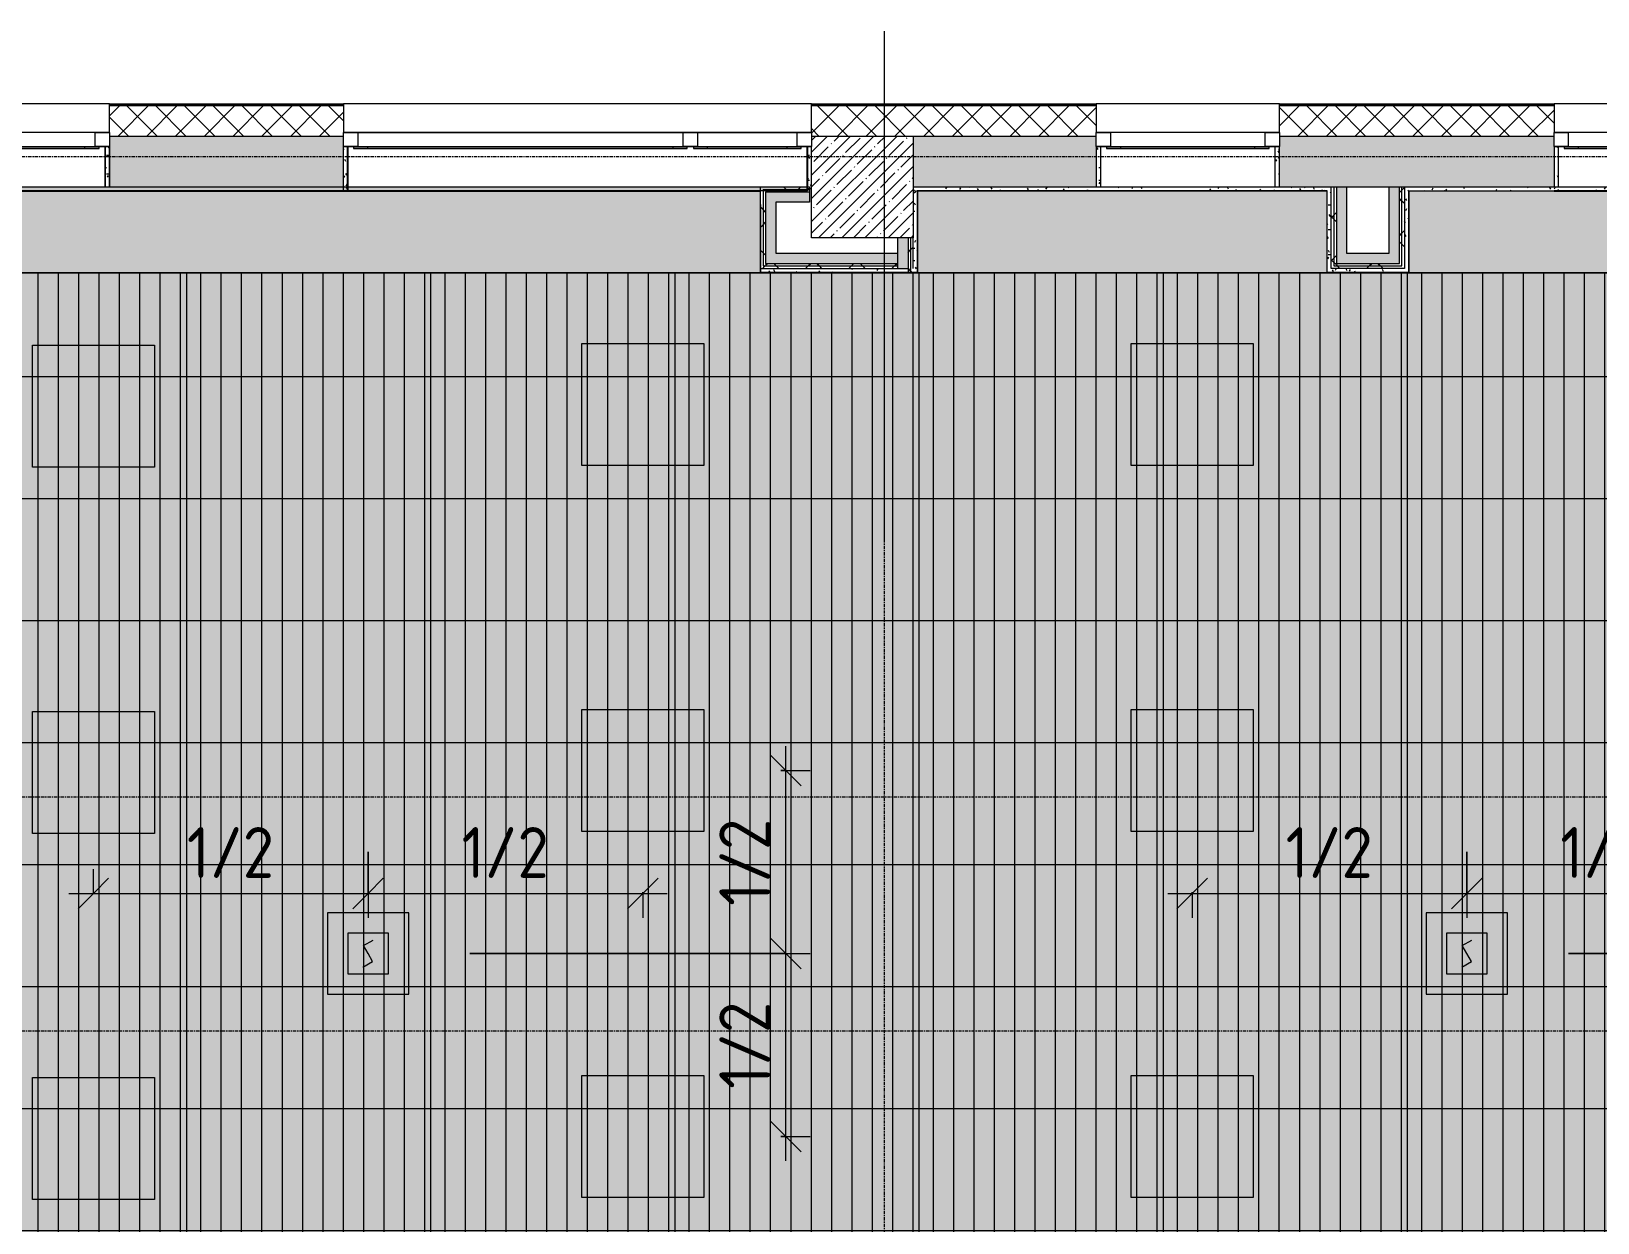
# Model space of a CAD drawing. Header units: millimetres. Extents: x 81548 to 272142, y -8553 to 29000.
# Drawn here: x 111766 to 119465, y 16056 to 21915 of the extents above; entities that cross this region are included whole.
import ezdxf

# ---------------------------------------------------------------- set-up
doc = ezdxf.new("R2010")
doc.units = ezdxf.units.MM
doc.linetypes.add('Осевая', pattern=[31.75, 6.35, -4.7625, 15.875, -4.7625])
for name, color, linetype, lineweight in [('A-ANNO-DIMS', 7, 'Continuous', 9), ('A-ANNO-DIMS-100', 7, 'Continuous', 9), ('A-CLNG-PATT', 7, 'Continuous', 9), ('A-GLAZ', 7, 'Continuous', 9), ('A-GLAZ-1', 7, 'Continuous', 13), ('A-WALL', 7, 'Continuous', 9), ('I-WALL', 7, 'Continuous', 9), ('Q-SPCQ', 7, 'Continuous', 9), ('S-COLS', 7, 'Continuous', 9), ('Оси', 7, 'Continuous', 9), ('Оси-2', 7, 'Осевая', 9)]:
    doc.layers.add(name, color=color, linetype=linetype, lineweight=lineweight)
for name, color, linetype, lineweight, true_color in [('A-ANNO-NOTE', 1, 'Continuous', 9, 0xff0000), ('A-CLNG-1', 7, 'Continuous', 9, 0xeaeaea), ('A-WALL-1', 7, 'Continuous', 9, 0x3c3c3c), ('A-WALL-2', 7, 'Continuous', 9, 0x535353), ('A-WALL-FNSH-1', 7, 'Continuous', 9, 0x3c3c3c), ('I-WALL-1', 7, 'Continuous', 9, 0x535353), ('Q-SPCQ-4', 1, 'Continuous', 9, 0xff0000), ('S-COLS-1', 9, 'Continuous', 9, 0x808080), ('S-COLS-2', 7, 'Continuous', 9, 0x3c3c3c)]:
    doc.layers.add(name, color=color, linetype=linetype, lineweight=lineweight, true_color=true_color)
doc.layers.add('A-CLNG-PATT-1', color=7, linetype='Continuous', lineweight=9, transparency=1)
doc.styles.add('ISOCPEUR', font='isocpeur.ttf', dxfattribs={"width": 0.9, "height": 250})
doc.dimstyles.new('ISO-2_5_0_9К_БОЛЬШОЙ', dxfattribs={"dimscale": 304.8, "dimtxt": 248.995294, "dimasz": 0.492126, "dimexe": 0.393701, "dimexo": 0.984252, "dimgap": 0, "dimtad": 1, "dimdec": 0, "dimrnd": 10, "dimzin": 0, "dimdsep": 46, "dimtxsty": 'ISOCPEUR', "dimblk1": 'OBLIQUE', "dimblk2": 'OBLIQUE', "dimsah": 1, "dimcen": 0.09, "dimdle": 0.393701, "dimazin": 0, "dimtfac": 1, "dimtdec": 4, "dimtix": 1, "dimtmove": 0, "dimatfit": 3, "dimfxl": 1, "dimtvp": 1, "dimtolj": 1, "dimtzin": 0, "dimarcsym": 2})
pattern_1 = [(0, (0, 0), (121.92, 30.48), [10.058, -81.382, 10.058, -81.382, -487.68]), (0, (0, 0), (121.92, 30.48), [-182.88, 10.058, -172.822, 10.058, -81.382, -213.36]), (0, (0, 0), (121.92, 30.48), [-457.2, 10.058, -50.902, 10.058, -142.342]), (120, (45.72, 15.24), (-87.356454, 90.345817), [10.058, -81.382, 10.058, -81.382, -487.68]), (120, (45.72, 15.24), (-87.356454, 90.345817), [-182.88, 10.058, -172.822, 10.058, -81.382, -213.36]), (120, (45.72, 15.24), (-87.356454, 90.345817), [-457.2, 10.058, -50.902, 10.058, -142.342]), (240, (60.96, 76.2), (-34.563546, -120.825817), [10.058, -81.382, 10.058, -81.382, -487.68]), (240, (60.96, 76.2), (-34.563546, -120.825817), [-182.88, 10.058, -172.822, 10.058, -81.382, -213.36]), (240, (60.96, 76.2), (-34.563546, -120.825817), [-457.2, 10.058, -50.902, 10.058, -142.342])]
pattern_2 = [(45, (0, 0), (-106.06602, 106.06602), []), (135, (0, 0), (-106.06602, -106.06602), [])]

# ---------------------------------------------------------------- blocks, each defined once
blk = doc.blocks.new('120_Окно_СКБ_1Ст - 120_Окно_СКБ_1Ст 900х2500_h_ с форточкой-22877787-Сводный план потолков 2 этажа в осях 23-33')
at = {"layer": 'A-GLAZ'}
for p, q in [((450, -57), (-450, -57)), ((-450, -127), (450, -127))]:
    blk.add_line(p, q, dxfattribs=at)
at = {"layer": 'A-GLAZ-1'}
for p, q in [((-450, -127), (-450, -57)), ((-450, -57), (-380, -57)), ((-380, -57), (-380, -127)), ((380, -127), (380, -57)), ((380, -57), (450, -57)), ((450, -57), (450, -127)), ((-380, -127), (-450, -127)), ((-400, -127), (-400, -137)), ((-400, -137), (400, -137)), ((400, -137), (-400, -137)), ((-330, -137), (-330, -127)), ((330, -137), (330, -127)), ((450, -127), (380, -127)), ((400, -137), (400, -127))]:
    blk.add_line(p, q, dxfattribs=at)
blk = doc.blocks.new('120_Окно_СКБ_2Ст_Фрамуга сверху - 120_Окно_СКБ_2Ст_2300х2500_h_ ДОО-23103760-Сводный план потолков 2 этажа в осях 23-33')
at = {"layer": 'A-GLAZ'}
for p, q in [((1150, -57), (-1150, -57)), ((-1080, -57), (1080, -57)), ((-1150, -127), (1150, -127)), ((-1080, -127), (1080, -127))]:
    blk.add_line(p, q, dxfattribs=at)
at = {"layer": 'A-GLAZ-1'}
for p, q in [((-1150, -127), (-1150, -57)), ((-1150, -57), (-1080, -57)), ((-1080, -57), (-1080, -127)), ((520, -127), (520, -57)), ((520, -57), (590, -57)), ((590, -57), (590, -127)), ((1080, -127), (1080, -57)), ((1080, -57), (1150, -57)), ((1150, -57), (1150, -127)), ((-1080, -127), (-1150, -127)), ((-1100, -127), (-1100, -137)), ((-1100, -137), (540, -137)), ((540, -137), (-1100, -137)), ((-1030, -137), (-1030, -127)), ((470, -137), (470, -127)), ((590, -127), (520, -127)), ((540, -137), (540, -127)), ((570, -127), (570, -137)), ((570, -137), (1100, -137)), ((1100, -137), (570, -137)), ((640, -137), (640, -127)), ((1030, -137), (1030, -127)), ((1150, -127), (1080, -127)), ((1100, -137), (1100, -127))]:
    blk.add_line(p, q, dxfattribs=at)
blk = doc.blocks.new('BSC_Колонна _Прямоугольная - 500х500-23282985-Сводный план потолков 2 этажа в осях 23-33')
at = {"layer": 'S-COLS-1'}
h = blk.add_hatch(dxfattribs=at)
h.set_pattern_fill('FP_13', color=256, style=0, pattern_type=2)
h.set_pattern_definition([(45, (-115850.45, -21150), (-57.024626, 57.024626), []), (45, (-115793.42, -21150), (-57.024626, 57.024626), [100.806, -20.161, 3.353, -16.808])])
h.paths.add_polyline_path([(-250, -250), (250, -250), (250, 250), (-250, 250), (-250, 170.1)])
at = {"layer": 'S-COLS-2'}
for p, q in [((-250, 250), (250, 250)), ((250, 250), (250, -250)), ((-250, -250), (-250, 198)), ((250, -250), (-250, -250))]:
    blk.add_line(p, q, dxfattribs=at)
blk = doc.blocks.new('Извещатель потолочный - Монтируемые на перекрытии-30399051-Сводный план потолков 2 этажа в осях 23-33')
at = {"layer": 'Q-SPCQ'}
for p, q in [((-300, 300), (-300, -100)), ((100, 300), (-300, 300)), ((100, -100), (100, 300)), ((0, 200), (-200, 200)), ((-200, 200), (-200, 0)), ((-122.5, 139), (-74.9, 166.5)), ((0, 0), (0, 200)), ((-100, 100), (-122.5, 139)), ((-77.5, 61), (-100, 100)), ((-200, 0), (0, 0)), ((-125.1, 33.5), (-77.5, 61)), ((-300, -100), (100, -100))]:
    blk.add_line(p, q, dxfattribs=at)
blk = doc.blocks.new('DIMBLOCK140-Сводный план потолков 2 этажа в осях 23-33')
at = {"layer": 'A-ANNO-DIMS-100'}
for p, q in [((113421.4, 17880), (113421.4, 17555.3)), ((113421.4, 17675.3), (113421.4, 17880)), ((112071.4, 17673.5), (112071.4, 17795.3)), ((111951.4, 17675.3), (113421.4, 17675.3)), ((112071.4, 17675.3), (112071.4, 17673.5))]:
    blk.add_line(p, q, dxfattribs=at)
at = {"layer": 'A-ANNO-DIMS-100', "lineweight": 20}
for p, q in [((112071.4, 17675.3), (112146.4, 17750.3)), ((113421.4, 17675.3), (113496.4, 17750.3)), ((112071.4, 17675.3), (111996.4, 17600.3)), ((113421.4, 17675.3), (113346.4, 17600.3))]:
    blk.add_line(p, q, dxfattribs=at)
at = {"layer": 'A-ANNO-DIMS-100', "color": 0, "insert": (112531, 18001.9), "char_height": 250, "width": 517.144, "attachment_point": 1, "line_spacing_factor": 1.149209, "style": 'ISOCPEUR'}
blk.add_mtext('1/2', dxfattribs=at)
blk = doc.blocks.new('_Oblique')
at = {"color": 0, "linetype": 'ByBlock', "lineweight": -2}
blk.add_line((-0.5, -0.5), (0.5, 0.5), dxfattribs=at)
blk = doc.blocks.new('DIMBLOCK141-Сводный план потолков 2 этажа в осях 23-33')
at = {"layer": 'A-ANNO-DIMS-100'}
for p, q in [((113421.4, 17880), (113421.4, 17555.3)), ((113421.4, 17675.3), (113421.4, 17880)), ((113421.4, 17675.3), (114891.4, 17675.3)), ((114771.4, 17682.5), (114771.4, 17555.3)), ((114771.4, 17675.3), (114771.4, 17682.5))]:
    blk.add_line(p, q, dxfattribs=at)
at = {"layer": 'A-ANNO-DIMS-100', "lineweight": 20}
for p, q in [((113421.4, 17675.3), (113496.4, 17750.3)), ((114771.4, 17675.3), (114846.4, 17750.3)), ((113421.4, 17675.3), (113346.4, 17600.3)), ((114771.4, 17675.3), (114696.4, 17600.3))]:
    blk.add_line(p, q, dxfattribs=at)
at = {"layer": 'A-ANNO-DIMS-100', "color": 0, "insert": (113881, 18001.9), "char_height": 250, "width": 517.144, "attachment_point": 1, "line_spacing_factor": 1.149209, "style": 'ISOCPEUR'}
blk.add_mtext('1/2', dxfattribs=at)
blk = doc.blocks.new('DIMBLOCK142-Сводный план потолков 2 этажа в осях 23-33')
at = {"layer": 'A-ANNO-DIMS-100', "lineweight": 20}
for p, q in [((115474.5, 17380), (115399.5, 17455)), ((115474.5, 17380), (115549.5, 17305)), ((115474.5, 16480), (115399.5, 16555)), ((115474.5, 16480), (115549.5, 16405))]:
    blk.add_line(p, q, dxfattribs=at)
at = {"layer": 'A-ANNO-DIMS-100'}
for p, q in [((113921.4, 17380), (115594.5, 17380)), ((115474.5, 17380), (113921.4, 17380)), ((115474.5, 16360), (115474.5, 17380)), ((115449.7, 16480), (115594.5, 16480)), ((115474.5, 16480), (115449.7, 16480))]:
    blk.add_line(p, q, dxfattribs=at)
at = {"layer": 'A-ANNO-DIMS-100', "color": 0, "insert": (115147.9, 16714.5), "char_height": 250, "width": 517.144, "attachment_point": 1, "rotation": 90, "line_spacing_factor": 1.149209, "style": 'ISOCPEUR'}
blk.add_mtext('1/2', dxfattribs=at)
blk = doc.blocks.new('DIMBLOCK143-Сводный план потолков 2 этажа в осях 23-33')
at = {"layer": 'A-ANNO-DIMS-100'}
for p, q in [((115474.5, 17380), (115474.5, 18400)), ((115449.7, 18280), (115594.5, 18280)), ((115474.5, 18280), (115449.7, 18280)), ((113921.4, 17380), (115594.5, 17380)), ((115474.5, 17380), (113921.4, 17380))]:
    blk.add_line(p, q, dxfattribs=at)
at = {"layer": 'A-ANNO-DIMS-100', "lineweight": 20}
for p, q in [((115474.5, 18280), (115399.5, 18355)), ((115474.5, 18280), (115549.5, 18205)), ((115474.5, 17380), (115399.5, 17455)), ((115474.5, 17380), (115549.5, 17305))]:
    blk.add_line(p, q, dxfattribs=at)
at = {"layer": 'A-ANNO-DIMS-100', "color": 0, "insert": (115147.9, 17614.5), "char_height": 250, "width": 517.144, "attachment_point": 1, "rotation": 90, "line_spacing_factor": 1.149209, "style": 'ISOCPEUR'}
blk.add_mtext('1/2', dxfattribs=at)
blk = doc.blocks.new('DIMBLOCK144-Сводный план потолков 2 этажа в осях 23-33')
at = {"layer": 'A-ANNO-DIMS-100'}
for p, q in [((118821.4, 17880), (118821.4, 17555.3)), ((118821.4, 17675.3), (118821.4, 17880)), ((117351.4, 17675.3), (118821.4, 17675.3)), ((117471.4, 17682.5), (117471.4, 17555.3)), ((117471.4, 17675.3), (117471.4, 17682.5))]:
    blk.add_line(p, q, dxfattribs=at)
at = {"layer": 'A-ANNO-DIMS-100', "lineweight": 20}
for p, q in [((117471.4, 17675.3), (117546.4, 17750.3)), ((118821.4, 17675.3), (118896.4, 17750.3)), ((117471.4, 17675.3), (117396.4, 17600.3)), ((118821.4, 17675.3), (118746.4, 17600.3))]:
    blk.add_line(p, q, dxfattribs=at)
at = {"layer": 'A-ANNO-DIMS-100', "color": 0, "insert": (117931, 18001.9), "char_height": 250, "width": 517.144, "attachment_point": 1, "line_spacing_factor": 1.149209, "style": 'ISOCPEUR'}
blk.add_mtext('1/2', dxfattribs=at)
blk = doc.blocks.new('DIMBLOCK145-Сводный план потолков 2 этажа в осях 23-33')
at = {"layer": 'A-ANNO-DIMS-100'}
for p, q in [((118821.4, 17880), (118821.4, 17555.3)), ((118821.4, 17675.3), (118821.4, 17880)), ((118821.4, 17675.3), (120291.4, 17675.3)), ((120171.4, 17682.5), (120171.4, 17555.3)), ((120171.4, 17675.3), (120171.4, 17682.5))]:
    blk.add_line(p, q, dxfattribs=at)
at = {"layer": 'A-ANNO-DIMS-100', "lineweight": 20}
for p, q in [((118821.4, 17675.3), (118896.4, 17750.3)), ((120171.4, 17675.3), (120246.4, 17750.3)), ((118821.4, 17675.3), (118746.4, 17600.3)), ((120171.4, 17675.3), (120096.4, 17600.3))]:
    blk.add_line(p, q, dxfattribs=at)
at = {"layer": 'A-ANNO-DIMS-100', "color": 0, "insert": (119281, 18001.9), "char_height": 250, "width": 517.144, "attachment_point": 1, "line_spacing_factor": 1.149209, "style": 'ISOCPEUR'}
blk.add_mtext('1/2', dxfattribs=at)
blk = doc.blocks.new('DIMBLOCK146-Сводный план потолков 2 этажа в осях 23-33')
at = {"layer": 'A-ANNO-DIMS-100', "lineweight": 20}
for p, q in [((120841.6, 17380), (120766.6, 17455)), ((120841.6, 17380), (120916.6, 17305)), ((120841.6, 16480), (120766.6, 16555)), ((120841.6, 16480), (120916.6, 16405))]:
    blk.add_line(p, q, dxfattribs=at)
at = {"layer": 'A-ANNO-DIMS-100'}
for p, q in [((119321.4, 17380), (120961.6, 17380)), ((120841.6, 17380), (119321.4, 17380)), ((120841.6, 16360), (120841.6, 17380)), ((120849.7, 16480), (120721.6, 16480)), ((120841.6, 16480), (120849.7, 16480))]:
    blk.add_line(p, q, dxfattribs=at)
at = {"layer": 'A-ANNO-DIMS-100', "color": 0, "insert": (120515, 16714.5), "char_height": 250, "width": 517.144, "attachment_point": 1, "rotation": 90, "line_spacing_factor": 1.149209, "style": 'ISOCPEUR'}
blk.add_mtext('1/2', dxfattribs=at)
blk = doc.blocks.new('DIMBLOCK147-Сводный план потолков 2 этажа в осях 23-33')
at = {"layer": 'A-ANNO-DIMS-100'}
for p, q in [((120841.6, 17380), (120841.6, 18400)), ((120849.7, 18280), (120721.6, 18280)), ((120841.6, 18280), (120849.7, 18280)), ((119321.4, 17380), (120961.6, 17380)), ((120841.6, 17380), (119321.4, 17380))]:
    blk.add_line(p, q, dxfattribs=at)
at = {"layer": 'A-ANNO-DIMS-100', "lineweight": 20}
for p, q in [((120841.6, 18280), (120766.6, 18355)), ((120841.6, 18280), (120916.6, 18205)), ((120841.6, 17380), (120766.6, 17455)), ((120841.6, 17380), (120916.6, 17305))]:
    blk.add_line(p, q, dxfattribs=at)
at = {"layer": 'A-ANNO-DIMS-100', "color": 0, "insert": (120515, 17614.5), "char_height": 250, "width": 517.144, "attachment_point": 1, "rotation": 90, "line_spacing_factor": 1.149209, "style": 'ISOCPEUR'}
blk.add_mtext('1/2', dxfattribs=at)

msp = doc.modelspace()

# ---------------------------------------------------------------- hatches: boundary and pattern name
at = {"layer": 'A-CLNG-PATT'}
h = msp.add_hatch(dxfattribs=at)
h.set_pattern_fill('FP_27', color=256, style=0, pattern_type=2)
h.set_pattern_definition([(90, (0, 0), (-100, 6e-15), [])])
h.paths.add_polyline_path([(120172.3, 14101), (120660.6, 14101), (120660.6, 20724), (120150, 20724), (120150, 20728), (111071, 20728), (111071, 14101), (115085.7, 14101)])
h = msp.add_hatch(dxfattribs=at)
h.set_pattern_fill('FP_28', color=256, style=0, pattern_type=2)
h.set_pattern_definition([(0, (116130, 17217.75), (0, -600), []), (270, (116130, 17217.7), (-1200, -7e-14), [])])
h.paths.add_polyline_path([(120172.3, 14101), (120660.6, 14101), (120660.6, 20724), (120150, 20724), (120150, 20728), (111071, 20728), (111071, 14101), (115085.7, 14101)])
at = {"layer": 'A-CLNG-PATT-1'}
h = msp.add_hatch(color=256, dxfattribs=at)
h.paths.add_polyline_path([(111270.8, 13557), (115580, 13557), (115579, 14101), (111071, 14101), (111071, 13557)])
h.paths.add_polyline_path([(117301.4, 13620), (120909, 13621), (120909, 13921), (121189, 13921), (121189, 18579), (120660.6, 18579), (120660.6, 14101), (117301.4, 14101), (117301.4, 13687.6)])
h.paths.add_polyline_path([(120680.6, 19121), (121190, 19121), (121189, 20724), (120660.6, 20724), (120660.6, 19121)])
h.paths.add_polyline_path([(118536.5, 20728), (120129.2, 20728), (120129.2, 21129), (118536.5, 21129), (118536.5, 20871.1)])
h.paths.add_polyline_path([(115350.4, 20728), (115350.4, 21129), (111071, 21129), (111071, 20728), (115085.7, 20728)])
h.paths.add_polyline_path([(118134.5, 20728), (118134.5, 21129), (116121.4, 21129), (116121.4, 20728), (117629, 20728)])
for points in [[(120660.6, 14101), (120660.6, 20724), (120150, 20724), (120150, 20727), (111072, 20727), (111072, 14101), (120172.3, 14101)], [(120172.3, 14100), (120660.6, 14101), (120660.6, 20724), (120150, 20724), (120150, 20727), (111072, 20727), (111072, 14100), (117301.4, 14100)]]:
    msp.add_hatch(color=256, dxfattribs=at).paths.add_polyline_path(points)
at = {"layer": 'A-WALL'}
h = msp.add_hatch(dxfattribs=at)
h.set_pattern_fill('FP_1', color=256, style=0, pattern_type=2)
h.set_pattern_definition([(45, (0, 0), (-70.71068, 70.71068), []), (135, (0, 0), (-70.71068, -70.71068), [])])
h.paths.add_polyline_path([(125230, 21400), (125230, 21550), (120150.2, 21550), (120150.2, 21400), (125080, 21400)])
h.paths.add_polyline_path([(119250.2, 21400), (119250.2, 21550), (117900.4, 21550), (117900.4, 21400), (118900.7, 21400)])
h.paths.add_polyline_path([(117000.4, 21400), (117000.4, 21550), (115600.4, 21550), (115600.4, 21400), (116357.4, 21400)])
h.paths.add_polyline_path([(113300.4, 21400), (113300.4, 21550), (112150, 21550), (112150, 21400), (112542.5, 21400)])
h.paths.add_polyline_path([(111250, 21400), (111250, 21550), (109950.4, 21550), (109950.4, 21400), (111050, 21400)])
h.paths.add_polyline_path([(108727.5, 21400), (109050.4, 21400), (109050.4, 21550), (107750.4, 21550), (107750.4, 21400), (108091.7, 21400)])
h.paths.add_polyline_path([(106850.4, 21400), (106850.4, 21550), (105550.2, 21550), (105550.2, 21400), (106184.2, 21400)])
h.paths.add_polyline_path([(103250.2, 21400), (103250.2, 21550), (102050, 21550), (102050, 21400), (102369.3, 21400)])
h.paths.add_polyline_path([(100800, 21400), (101150, 21400), (101150, 21550), (96610, 21550), (96610, 21400), (100580, 21400)])
h.paths.add_polyline_path([(93149.9, 21400), (93310, 21400), (93310, 21550), (93060, 21550), (93060, 21400)])
at = {"layer": 'I-WALL'}
h = msp.add_hatch(dxfattribs=at)
h.set_pattern_fill('FP_2', color=256, style=0, pattern_type=2)
h.set_pattern_definition([(45, (0, 0), (-57.024626, 57.024626), []), (45, (57.025, 0), (-57.024626, 57.024626), [100.806, -20.161, 3.353, -16.808])])
h.paths.add_polyline_path([(121210, 21150), (121210, 21400), (120850, 21400), (120850, 21150)])
h.paths.add_polyline_path([(118180.5, 21150), (119250.2, 21150), (119250.2, 21400), (117900.4, 21400), (117900.4, 21150), (118168, 21150)])
h.paths.add_polyline_path([(117000.4, 21150), (117000.4, 21400), (116100.4, 21400), (116100.4, 21150), (116357.4, 21150)])
h.paths.add_polyline_path([(113300.4, 21150), (113300.4, 21400), (112150, 21400), (112150, 21150), (112542.5, 21150)])
h.paths.add_polyline_path([(111250, 21150), (111250, 21400), (111050, 21400), (111050, 21150)])
h.paths.add_polyline_path([(110350, 21150), (110350, 21400), (109950.4, 21400), (109950.4, 21150), (110330, 21150)])
h.paths.add_polyline_path([(109050.4, 21150), (109050.4, 21400), (107750.4, 21400), (107750.4, 21150), (108727.5, 21150)])
h.paths.add_polyline_path([(106184.2, 21150), (106850.4, 21150), (106850.4, 21400), (106050, 21400), (106050, 21150)])
h.paths.add_polyline_path([(103250.2, 21150), (103250.2, 21400), (102050, 21400), (102050, 21150), (102369.3, 21150)])
h.paths.add_polyline_path([(100560, 21150), (100580, 21150), (100580, 21400), (100560, 21400)])
h.paths.add_polyline_path([(101125, 21150), (101150, 21150), (101150, 21400), (100800, 21400), (100800, 21150), (101097.7, 21150)])
h = msp.add_hatch(dxfattribs=at)
h.set_pattern_fill('FP_20', color=256, style=0, pattern_type=2)
h.set_pattern_definition(pattern_1)
h.paths.add_polyline_path([(112130.4, 21150), (112150.4, 21150), (112150, 21348), (112130.4, 21348)])
h = msp.add_hatch(dxfattribs=at)
h.set_pattern_fill('FP_20', color=256, style=0, pattern_type=2)
h.set_pattern_definition(pattern_1)
h.paths.add_polyline_path([(113320.4, 21130), (113320.4, 21348), (113300.4, 21348), (113300.4, 21130)])
h = msp.add_hatch(dxfattribs=at)
h.set_pattern_fill('FP_20', color=256, style=0, pattern_type=2)
h.set_pattern_definition(pattern_1)
h.paths.add_polyline_path([(115580.4, 21140), (115600.4, 21140), (115600.4, 21348), (115580.4, 21348), (115580.4, 21150)])
h = msp.add_hatch(dxfattribs=at)
h.set_pattern_fill('FP_20', color=256, style=0, pattern_type=2)
h.set_pattern_definition(pattern_1)
h.paths.add_polyline_path([(117020.4, 21150), (117020.4, 21348), (117000.4, 21348), (117000.4, 21150)])
h = msp.add_hatch(dxfattribs=at)
h.set_pattern_fill('FP_20', color=256, style=0, pattern_type=2)
h.set_pattern_definition(pattern_1)
h.paths.add_polyline_path([(117900.4, 21150), (117900.4, 21348), (117880.4, 21348), (117880.4, 21150)])
h = msp.add_hatch(dxfattribs=at)
h.set_pattern_fill('FP_20', color=256, style=0, pattern_type=2)
h.set_pattern_definition(pattern_1)
h.paths.add_polyline_path([(119270.2, 21150), (119270.2, 21348), (119250.2, 21348), (119250.2, 21150)])
h = msp.add_hatch(dxfattribs=at)
h.set_pattern_fill('FP_20', color=256, style=0, pattern_type=2)
h.set_pattern_definition(pattern_1)
h.paths.add_polyline_path([(115580.4, 21130), (115580.4, 21150), (111050, 21150), (111050, 21130), (115085.7, 21130)])
h = msp.add_hatch(dxfattribs=at)
h.set_pattern_fill('FP_30', color=256, style=0, pattern_type=2)
h.set_pattern_definition(pattern_2)
h.paths.add_polyline_path([(115350.4, 20749), (115362.9, 20749), (115362.9, 21150), (115350.4, 21150), (115350.4, 20871.1)])
h = msp.add_hatch(dxfattribs=at)
h.set_pattern_fill('FP_30', color=256, style=0, pattern_type=2)
h.set_pattern_definition(pattern_2)
h.paths.add_polyline_path([(115590.4, 21137.5), (115590.4, 21150), (115362.9, 21150), (115362.9, 21137.5), (115425.4, 21137.5)])
h = msp.add_hatch(dxfattribs=at)
h.set_pattern_fill('FP_30', color=256, style=0, pattern_type=2)
h.set_pattern_definition(pattern_2)
h.paths.add_polyline_path([(115362.9, 20761.5), (115375.4, 20761.5), (115375.4, 21137.5), (115362.9, 21137.5), (115362.9, 20871.1)])
h = msp.add_hatch(dxfattribs=at)
h.set_pattern_fill('FP_30', color=256, style=0, pattern_type=2)
h.set_pattern_definition(pattern_2)
h.paths.add_polyline_path([(115375.4, 21125), (115590.4, 21125), (115590.4, 21137.5), (115375.4, 21137.5)])
for points in [[(115375.4, 20774), (115425.4, 20774), (115425.4, 21125), (115375.4, 21125), (115375.4, 20871.1)], [(115590.4, 21075), (115590.4, 21125), (115425.4, 21125), (115425.4, 21075)], [(118180.5, 20774), (118230.5, 20774), (118230.5, 21150), (118180.5, 21150), (118180.5, 20871.1)], [(118490.5, 20824), (118490.5, 21150), (118440.5, 21150), (118440.5, 20824)], [(116075.4, 20749), (116075.4, 20900), (116025.4, 20900), (116025.4, 20749)], [(116025.4, 20774), (116025.4, 20824), (115425.4, 20824), (115425.4, 20774)], [(118230.5, 20774), (118490.5, 20774), (118490.5, 20824), (118230.5, 20824)]]:
    msp.add_hatch(color=256, dxfattribs=at).paths.add_polyline_path(points)
h = msp.add_hatch(dxfattribs=at)
h.set_pattern_fill('FP_20', color=256, style=0, pattern_type=2)
h.set_pattern_definition(pattern_1)
h.paths.add_polyline_path([(118155.5, 21130), (118155.5, 21150), (116100.4, 21150), (116100.4, 21130), (118135.5, 21130)])
h = msp.add_hatch(dxfattribs=at)
h.set_pattern_fill('FP_20', color=256, style=0, pattern_type=2)
h.set_pattern_definition(pattern_1)
h.paths.add_polyline_path([(116100.4, 20729), (116120.4, 20729), (116120.4, 21130), (116100.4, 21130), (116100.4, 20749)])
h = msp.add_hatch(dxfattribs=at)
h.set_pattern_fill('FP_20', color=256, style=0, pattern_type=2)
h.set_pattern_definition(pattern_1)
h.paths.add_polyline_path([(118135.5, 20729), (118155.5, 20729), (118155.5, 21130), (118135.5, 21130), (118135.5, 20871.1)])
h = msp.add_hatch(dxfattribs=at)
h.set_pattern_fill('FP_30', color=256, style=0, pattern_type=2)
h.set_pattern_definition(pattern_2)
h.paths.add_polyline_path([(118155.5, 20749), (118168, 20749), (118168, 21150), (118155.5, 21150), (118155.5, 20871.1)])
h = msp.add_hatch(dxfattribs=at)
h.set_pattern_fill('FP_30', color=256, style=0, pattern_type=2)
h.set_pattern_definition(pattern_2)
h.paths.add_polyline_path([(118168, 20761.5), (118180.5, 20761.5), (118180.5, 21150), (118168, 21150), (118168, 20871.1)])
h = msp.add_hatch(dxfattribs=at)
h.set_pattern_fill('FP_30', color=256, style=0, pattern_type=2)
h.set_pattern_definition(pattern_2)
h.paths.add_polyline_path([(118503, 20774), (118503, 21150), (118490.5, 21150), (118490.5, 20774)])
h = msp.add_hatch(dxfattribs=at)
h.set_pattern_fill('FP_30', color=256, style=0, pattern_type=2)
h.set_pattern_definition(pattern_2)
h.paths.add_polyline_path([(118503, 20761.5), (118515.5, 20761.5), (118515.5, 21150), (118503, 21150), (118503, 20774)])
h = msp.add_hatch(dxfattribs=at)
h.set_pattern_fill('FP_20', color=256, style=0, pattern_type=2)
h.set_pattern_definition(pattern_1)
h.paths.add_polyline_path([(120130.2, 21130), (120130.2, 21150), (118515.5, 21150), (118515.5, 21130), (118900.7, 21130)])
h = msp.add_hatch(dxfattribs=at)
h.set_pattern_fill('FP_20', color=256, style=0, pattern_type=2)
h.set_pattern_definition(pattern_1)
h.paths.add_polyline_path([(118535.5, 20749), (118535.5, 21130), (118515.5, 21130), (118515.5, 20749)])
h = msp.add_hatch(dxfattribs=at)
h.set_pattern_fill('FP_30', color=256, style=0, pattern_type=2)
h.set_pattern_definition(pattern_2)
h.paths.add_polyline_path([(116087.9, 20729), (116087.9, 20900), (116075.4, 20900), (116075.4, 20729)])
h = msp.add_hatch(dxfattribs=at)
h.set_pattern_fill('FP_30', color=256, style=0, pattern_type=2)
h.set_pattern_definition(pattern_2)
h.paths.add_polyline_path([(116100.4, 20729), (116100.4, 20900), (116087.9, 20900), (116087.9, 20729)])
h = msp.add_hatch(dxfattribs=at)
h.set_pattern_fill('FP_20', color=256, style=0, pattern_type=2)
h.set_pattern_definition(pattern_1)
h.paths.add_polyline_path([(116075.4, 20729), (116075.4, 20749), (115350.4, 20749), (115350.4, 20729)])
h = msp.add_hatch(dxfattribs=at)
h.set_pattern_fill('FP_30', color=256, style=0, pattern_type=2)
h.set_pattern_definition(pattern_2)
h.paths.add_polyline_path([(116025.4, 20749), (116025.4, 20761.5), (115362.9, 20761.5), (115362.9, 20749), (115425.4, 20749)])
h = msp.add_hatch(dxfattribs=at)
h.set_pattern_fill('FP_30', color=256, style=0, pattern_type=2)
h.set_pattern_definition(pattern_2)
h.paths.add_polyline_path([(115375.4, 20761.5), (116025.4, 20761.5), (116025.4, 20774), (115375.4, 20774)])
h = msp.add_hatch(dxfattribs=at)
h.set_pattern_fill('FP_20', color=256, style=0, pattern_type=2)
h.set_pattern_definition(pattern_1)
h.paths.add_polyline_path([(118535.5, 20729), (118535.5, 20749), (118155.5, 20749), (118155.5, 20729)])
h = msp.add_hatch(dxfattribs=at)
h.set_pattern_fill('FP_30', color=256, style=0, pattern_type=2)
h.set_pattern_definition(pattern_2)
h.paths.add_polyline_path([(118230.5, 20749), (118515.5, 20749), (118515.5, 20761.5), (118168, 20761.5), (118168, 20749), (118180.5, 20749)])
h = msp.add_hatch(dxfattribs=at)
h.set_pattern_fill('FP_30', color=256, style=0, pattern_type=2)
h.set_pattern_definition(pattern_2)
h.paths.add_polyline_path([(118503, 20761.5), (118503, 20774), (118180.5, 20774), (118180.5, 20761.5), (118230.5, 20761.5)])

# ---------------------------------------------------------------- linework, layer by layer
at = {"layer": 'A-ANNO-NOTE'}
for p, q in [((111771.4, 20371), (112371.4, 20371)), ((111771.4, 19771), (111771.4, 20371)), ((112371.4, 20371), (112371.4, 19771)), ((114471.4, 20380), (115071.4, 20380)), ((114471.4, 19780), (114471.4, 20380)), ((115071.4, 20380), (115071.4, 19780)), ((117171.4, 20380), (117771.4, 20380)), ((117171.4, 19780), (117171.4, 20380)), ((117771.4, 20380), (117771.4, 19780)), ((112371.4, 19771), (111771.4, 19771)), ((115071.4, 19780), (114471.4, 19780)), ((117771.4, 19780), (117171.4, 19780)), ((111771.4, 18571), (112371.4, 18571)), ((111771.4, 17971), (111771.4, 18571)), ((112371.4, 18571), (112371.4, 17971)), ((114471.4, 18580), (115071.4, 18580)), ((114471.4, 17980), (114471.4, 18580)), ((115071.4, 18580), (115071.4, 17980)), ((117171.4, 18580), (117771.4, 18580)), ((117171.4, 17980), (117171.4, 18580)), ((117771.4, 18580), (117771.4, 17980)), ((112371.4, 17971), (111771.4, 17971)), ((115071.4, 17980), (114471.4, 17980)), ((117771.4, 17980), (117171.4, 17980)), ((111771.4, 16771), (112371.4, 16771)), ((111771.4, 16171), (111771.4, 16771)), ((112371.4, 16771), (112371.4, 16171)), ((114471.4, 16780), (115071.4, 16780)), ((114471.4, 16180), (114471.4, 16780)), ((115071.4, 16780), (115071.4, 16180)), ((117171.4, 16780), (117771.4, 16780)), ((117171.4, 16180), (117171.4, 16780)), ((117771.4, 16780), (117771.4, 16180)), ((112371.4, 16171), (111771.4, 16171)), ((115071.4, 16180), (114471.4, 16180)), ((117771.4, 16180), (117171.4, 16180))]:
    msp.add_line(p, q, dxfattribs=at)
at = {"layer": 'A-CLNG-1'}
for p, q in [((113321.4, 21348), (113321.4, 21150)), ((115579.4, 21150), (115579.4, 21348)), ((115579.4, 21150), (115579.4, 21348)), ((117021.4, 21348), (117021.4, 21150)), ((119271.2, 21348), (119271.2, 21150)), ((111071, 21129), (115350.4, 21129)), ((118134.5, 21129), (116121.4, 21129)), ((118536.5, 21129), (118536.5, 20728)), ((111071, 20728), (120129.2, 20728)), ((120150, 20727), (111072, 20727)), ((116121.4, 20728), (118134.5, 20728))]:
    msp.add_line(p, q, dxfattribs=at)
at = {"layer": 'A-WALL'}
for p, q in [((112150, 21553), (113300.4, 21553)), ((112150, 21550), (113300.4, 21550)), ((115600.4, 21553), (117000.4, 21553)), ((115600.4, 21550), (117000.4, 21550)), ((117900.4, 21553), (119250.2, 21553)), ((117900.4, 21550), (119250.2, 21550)), ((112150, 21400), (113300.4, 21400)), ((116100.4, 21400), (117000.4, 21400)), ((117900.4, 21400), (119250.2, 21400)), ((115350.4, 21150), (115362.9, 21150)), ((115362.9, 21137.5), (115362.9, 20761.5)), ((115362.9, 21137.5), (115590.4, 21137.5)), ((115375.4, 21125), (115375.4, 20774)), ((115375.4, 21125), (115590.4, 21125)), ((116120.4, 21130), (116120.4, 20729)), ((118168, 21150), (118168, 20761.5)), ((118180.5, 21150), (118180.5, 20774)), ((118490.5, 20774), (118490.5, 21150)), ((118503, 20761.5), (118503, 21150)), ((116075.4, 20900), (116075.4, 20729)), ((116087.9, 20900), (116087.9, 20729)), ((115362.9, 20761.5), (116025.4, 20761.5)), ((115375.4, 20774), (116025.4, 20774)), ((118168, 20761.5), (118503, 20761.5)), ((118180.5, 20774), (118490.5, 20774))]:
    msp.add_line(p, q, dxfattribs=at)
at = {"layer": 'A-WALL-1'}
for p, q in [((112150, 21418), (112150, 21550)), ((113300.4, 21550), (113300.4, 21418)), ((115600.4, 21418), (115600.4, 21550)), ((117000.4, 21550), (117000.4, 21418)), ((117900.4, 21418), (117900.4, 21550)), ((119250.2, 21550), (119250.2, 21418)), ((112130.4, 21150), (112130.4, 21348)), ((112150, 21150), (112150, 21348)), ((112150.4, 21348), (112150.4, 21150)), ((113300.4, 21130), (113300.4, 21348)), ((117000.4, 21348), (117000.4, 21150)), ((117020.4, 21348), (117020.4, 21150)), ((117880.4, 21150), (117880.4, 21348)), ((117900.4, 21150), (117900.4, 21348)), ((119250.2, 21348), (119250.2, 21150)), ((119270.2, 21348), (119270.2, 21150)), ((111250, 21150), (115590.4, 21150)), ((115580.4, 21130), (111250, 21130)), ((115350.4, 21063.5), (115350.4, 21150)), ((115580.4, 21140), (115580.4, 21130)), ((115600.4, 21140), (115580.4, 21140)), ((115590.4, 21150), (115590.4, 21075)), ((116100.4, 21150), (120129.2, 21150)), ((118135.5, 21130), (116120.4, 21130)), ((118135.5, 20729), (118135.5, 21130)), ((118155.5, 20749), (118155.5, 21150)), ((118230.5, 21150), (118230.5, 20824)), ((118440.5, 20824), (118440.5, 21150)), ((118515.5, 21150), (118515.5, 20749)), ((118535.5, 21130), (118535.5, 20729)), ((120130.2, 21130), (119250.2, 21130)), ((115425.4, 21075), (115425.4, 20824)), ((115590.4, 21075), (115425.4, 21075)), ((116025.4, 20749), (116025.4, 20900)), ((116100.4, 20749), (116100.4, 20900)), ((115425.4, 20824), (116025.4, 20824)), ((118230.5, 20824), (118440.5, 20824)), ((115350.4, 20749), (116075.4, 20749)), ((116120.4, 20729), (115350.4, 20729)), ((118535.5, 20729), (118135.5, 20729)), ((118515.5, 20749), (118155.5, 20749))]:
    msp.add_line(p, q, dxfattribs=at)
at = {"layer": 'A-WALL-2'}
for p, q in [((112150, 21558), (111250, 21558)), ((115600.4, 21558), (113300.4, 21558)), ((117900.4, 21558), (117000.4, 21558)), ((120150.2, 21558), (119250.2, 21558))]:
    msp.add_line(p, q, dxfattribs=at)
at = {"layer": 'A-WALL-FNSH-1'}
for p, q in [((112150, 21550), (112150, 21558)), ((112150, 21558), (113300.4, 21558)), ((113300.4, 21558), (113300.4, 21550)), ((115600.4, 21550), (115600.4, 21558)), ((115600.4, 21558), (117000.4, 21558)), ((117000.4, 21558), (117000.4, 21550)), ((117900.4, 21550), (117900.4, 21558)), ((117900.4, 21558), (119250.2, 21558)), ((119250.2, 21558), (119250.2, 21550)), ((112129.4, 21150), (112129.4, 21348)), ((113320.4, 21129), (113320.4, 21348)), ((113321.4, 21348), (113321.4, 21129)), ((115580.4, 21348), (115580.4, 21140)), ((117021.4, 21348), (117021.4, 21150)), ((117879.4, 21150), (117879.4, 21348)), ((119271.2, 21348), (119271.2, 21150)), ((112150, 21129), (112150, 21130)), ((113300.4, 21130), (113300.4, 21129)), ((115579.4, 21140), (115579.4, 21150)), ((115580.4, 21140), (115579.4, 21140)), ((116121.4, 21129), (116121.4, 20728)), ((117000.4, 21130), (117000.4, 21129)), ((117900.4, 21129), (117900.4, 21130)), ((118134.5, 20728), (118134.5, 21129)), ((118535.5, 21130), (119250.2, 21130)), ((119250.2, 21129), (118536.5, 21129)), ((119250.2, 21130), (119250.2, 21129)), ((115349.4, 20728), (115349.4, 21063.5)), ((115349.4, 21063.5), (115350.4, 21063.5)), ((115350.4, 21063.5), (115350.4, 20729)), ((116121.4, 20728), (115349.4, 20728))]:
    msp.add_line(p, q, dxfattribs=at)
at = {"layer": 'I-WALL-1'}
msp.add_line((119250.2, 21129), (120130.2, 21129), dxfattribs=at)
at = {"layer": 'Оси'}
msp.add_line((115960, 19415.1), (115960, 21915.1), dxfattribs=at)
at = {"layer": 'Оси-2'}
for p, q in [((84847.6, 21300), (122580, 21300)), ((115960, 593.7), (115960, 19415.1)), ((84847.6, 18150), (122738, 18150)), ((84847.6, 17000), (122738, 17000))]:
    msp.add_line(p, q, dxfattribs=at)

# ---------------------------------------------------------------- block references
at = {"layer": 'A-GLAZ'}
for name, p in [('120_Окно_СКБ_1Ст - 120_Окно_СКБ_1Ст 900х2500_h_ с форточкой-22877787-Сводный план потолков 2 этажа в осях 23-33', (111700, 21475)), ('120_Окно_СКБ_2Ст_Фрамуга сверху - 120_Окно_СКБ_2Ст_2300х2500_h_ ДОО-23103760-Сводный план потолков 2 этажа в осях 23-33', (114450.4, 21475)), ('120_Окно_СКБ_1Ст - 120_Окно_СКБ_1Ст 900х2500_h_ с форточкой-22877787-Сводный план потолков 2 этажа в осях 23-33', (117450.4, 21475)), ('120_Окно_СКБ_1Ст - 120_Окно_СКБ_1Ст 900х2500_h_ с форточкой-22877787-Сводный план потолков 2 этажа в осях 23-33', (119700.2, 21475))]:
    msp.add_blockref(name, p, dxfattribs=at)
at = {"layer": 'Q-SPCQ-4'}
for p in [(113521.4, 17280), (118921.4, 17280)]:
    msp.add_blockref('Извещатель потолочный - Монтируемые на перекрытии-30399051-Сводный план потолков 2 этажа в осях 23-33', p, dxfattribs=at)
at = {"layer": 'S-COLS'}
msp.add_blockref('BSC_Колонна _Прямоугольная - 500х500-23282985-Сводный план потолков 2 этажа в осях 23-33', (115850.4, 21150), dxfattribs=at)

# ---------------------------------------------------------------- dimensions: what is measured, and where the dimension line sits
at = {"layer": 'A-ANNO-DIMS'}
for base, p1, p2, picture, middle in [((115474.5, 18280), (113621.4, 17380), (115149.7, 18280), 'DIMBLOCK143-Сводный план потолков 2 этажа в осях 23-33', (115349.5, 17830)), ((120841.6, 18280), (119021.4, 17380), (120549.7, 18280), 'DIMBLOCK147-Сводный план потолков 2 этажа в осях 23-33', (120716.6, 17830)), ((115474.5, 17380), (115149.7, 16480), (113621.4, 17380), 'DIMBLOCK142-Сводный план потолков 2 этажа в осях 23-33', (115349.5, 16930)), ((120841.6, 17380), (120549.7, 16480), (119021.4, 17380), 'DIMBLOCK146-Сводный план потолков 2 этажа в осях 23-33', (120716.6, 16930))]:
    dim = msp.add_linear_dim(base=base, p1=p1, p2=p2, angle=90, text='1/2', dimstyle='ISO-2_5_0_9К_БОЛЬШОЙ', override={"dimpost": '<>', "dimfxl": 1773.610973}, dxfattribs=at)
    dim.commit()
    dim.dimension.update_dxf_attribs({"geometry": picture, "text_midpoint": middle})
for base, p1, p2, override, picture, middle in [((113421.4, 17675.3), (112071.4, 17973.5), (113421.4, 17580), {"dimpost": '<>', "dimfxl": 1406.18002}, 'DIMBLOCK140-Сводный план потолков 2 этажа в осях 23-33', (112746.4, 17800.3)), ((114771.4, 17675.3), (113421.4, 17580), (114771.4, 17982.5), {"dimpost": '<>', "dimfxl": 1408.725044}, 'DIMBLOCK141-Сводный план потолков 2 этажа в осях 23-33', (114096.4, 17800.3)), ((118821.4, 17675.3), (117471.4, 17982.5), (118821.4, 17580), {"dimpost": '<>', "dimfxl": 1408.725044}, 'DIMBLOCK144-Сводный план потолков 2 этажа в осях 23-33', (118146.4, 17800.3)), ((120171.4, 17675.3), (118821.4, 17580), (120171.4, 17982.5), {"dimpost": '<>', "dimfxl": 1408.725044}, 'DIMBLOCK145-Сводный план потолков 2 этажа в осях 23-33', (119496.4, 17800.3))]:
    dim = msp.add_linear_dim(base=base, p1=p1, p2=p2, text='1/2', dimstyle='ISO-2_5_0_9К_БОЛЬШОЙ', override=override, dxfattribs=at)
    dim.commit()
    dim.dimension.update_dxf_attribs({"geometry": picture, "text_midpoint": middle})

doc.saveas('drawing.dxf')
